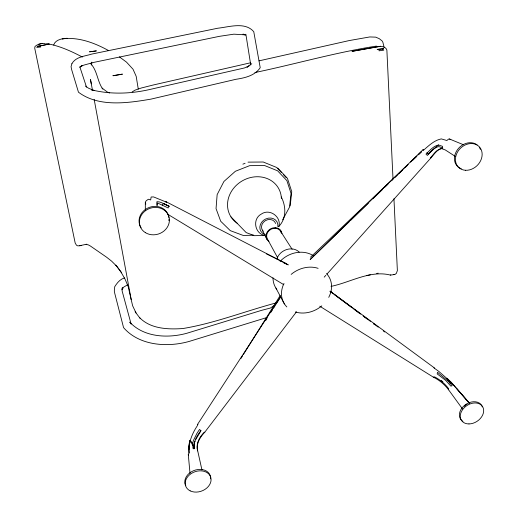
<?xml version="1.0" encoding="UTF-8"?>
<svg xmlns="http://www.w3.org/2000/svg" width="518" height="518" viewBox="0 0 518 518"><rect width="100%" height="100%" fill="white"/><g stroke="black" fill="none" stroke-linecap="round" stroke-linejoin="round"><path stroke-width="0.78" d="M165.423 201.619L166.556 202.208L153.587 196.924L151.126 197.002L150.68 199.935L148.381 199.236L146.18 200.796L145.325 202.285L145.811 204.105M462.529 408.967L448.594 389.801L448.62 388.662C444.904 383.67 440.06 379.726 434.537 376.864L433.333 377.143L319.736 306.19M194.023 448.879L194.47 442.56L195.085 441.116M190.015 473.342L188.287 454.532L189.051 452.965C188.254 442.845 192.061 433.611 197.565 425.369L197.533 424.404L280.717 296.484M91.531 64.996L91.809 62.115M278.852 226.735C281.747 217.003 269.748 208.074 261.292 214.089C252.117 218.881 254.72 233.67 264.685 235.412M193.777 448.769L194.47 442.56L193.195 447.96M290.171 205.989L291.757 191.673L287.445 178.36L277.777 168.104M189.051 452.965L188.921 449.637L189.989 440.313L192.728 443.44L193.11 448.646L194.645 448.355C193.097 441.692 196.905 435.716 200.854 430.652L199.521 429.454L196.982 433.288L193.35 440.578L192.728 443.44M423.413 149.883L422.999 149.696L423.29 150.421C428.658 145.778 434.097 140.32 441.31 138.902L446.853 140.507L448.633 139.051L449.501 138.999L463.37 144.71M379.273 49.488L379.008 50.822L383.793 50.168L382.582 49.042L377.143 49.411L383.709 48.543L382.582 49.042M122.041 289.018L122.365 287.561L122.093 290.857L131.132 324.106L129.765 322.125C143.862 337.438 168.136 338.507 187.102 333.184L261.616 310.334L270.325 308.068L273.75 305.834M195.7 439.678L201.023 430.639M53.652 45.021C55.18 40.313 60.315 39.09 64.627 38.351M282.66 219.807L289.51 207.135L291.032 193.402L286.888 180.64L277.616 170.817L264.536 165.514L249.67 165.656L235.373 171.27L223.925 181.475L217.146 194.626L216.045 208.612L220.7 221.251L230.29 230.646L243.285 235.47L253.723 235.185M240.896 358.508L242.605 355.762M243.46 354.396L280.257 295.422M265.695 320.525L266.997 318.479M270.895 312.328L272.63 309.596M273.498 308.236L275.233 305.503M276.094 304.137L280.432 297.306M162.296 205.173L163.429 203.483L169.237 206.319L163.429 203.483M121.872 289.75L123.815 287.024L127.59 284.809M204.824 432.161L204.15 432.336C199.262 437.283 195.681 443.848 197.636 450.9C195.953 443.693 200.019 437.205 204.824 432.161L296.523 311.765M326.903 274.139L430.97 157.848C434.382 154.124 437.354 148.925 442.825 148.206M37.71 46.257L36.707 47.41L40.734 47.008L40.352 45.966L37.71 46.257L49.236 44.03L40.352 45.966M464.445 406.377L465.922 404.713L467.145 404.416M324.203 277.149L325.822 275.343M310.185 259.473L422.999 149.696M310.224 259.492L349.113 221.834M350.854 220.144L368.272 203.283M372.915 198.782L382.2 189.789M385.101 186.979L388.001 184.168M391.485 180.795L392.65 179.675M394.969 177.421L397.293 175.175M398.452 174.048L402.518 170.118M405.419 167.308L407.161 165.618M412.38 160.561L416.446 156.624M418.771 154.377L421.671 151.567M310.502 257.226L408.203 164.342M410.541 162.115L416.977 155.996M418.149 154.888L421.658 151.547M331.015 286.389C350.453 282.401 370.221 269.872 390.494 275.103L390.779 274.838M278.567 226.664C286.577 218.764 286.176 206.462 281.287 196.969M251.787 63.675L246.995 67.204L249.016 65.993L244.36 67.981L148.88 89.692C130.024 93.913 110.308 94.516 91.472 89.828L93.389 90.326M79.889 67.301L82.258 65.372L80.4 66.654L83.935 65.087L94.082 62.328L219.444 36.325L233.851 34.175L244.956 34.829L242.981 34.136L245.636 35.088M390.494 275.103L394.794 274.475L396.315 273.472L397.371 270.584L393.952 198.711M438.506 144.943L432.29 149.987L428.256 154.157L426.903 152.635M132.142 91.913L135.159 90.1L141.272 88.015L153.037 85.049L250.434 62.814M45.338 43.441C41.751 43.214 37.769 43.926 35.062 46.432L34.7 48.064L75.175 242.994L76.45 245.169C77.292 246.866 83.858 244.826 79.772 245.687M265.216 234.842L263.74 235.431L254.48 235.684L246.192 232.595L230.976 216.887M242.877 164.154L245.079 163.293M124.488 277.939C120.008 279.208 117.087 282.945 114.718 286.719L114.303 291.012L114.743 293.311L123.562 327.629C139.329 345.81 167.476 347.597 189.323 341.381L267.1 317.463M81.203 245.377L86.791 244.198M275.926 302.978C244.846 311.26 214.679 323.284 182.854 328.541C167.968 329.558 150.401 328.988 139.433 317.45M254.875 72.552C295.461 64.109 335.483 52.422 376.456 46.083M259.052 60.846L349.177 40.579L369.768 36.946L375.738 37.147L379.267 38.688L382.103 40.935L382.854 42.217L384.149 47.397M376.657 273.504L378.172 273.174M38.675 44.276L42.528 43.434M367.91 275.298L366.375 275.628L370.331 274.812M380.465 46.277L352.136 51.321L380.465 46.277C383.022 46.646 386.098 47.248 386.875 50.123L393.026 179.332M67.159 38.241L62.244 38.902C78.043 36.694 94.457 42.806 108.152 50.356M248.012 162.14L263.248 162.011L276.651 167.456L281.41 172.5M197.533 424.404L198.038 424.43M393.751 274.411L394.794 274.475M46.49 43.577C59.136 45.662 71.108 51.114 82.368 57.051M430.97 157.848L430.477 157.75C433.741 154.325 436.454 149.307 441.576 148.608L445.266 149.935L455.361 156.442M433.916 367.877L438.921 371.503L451.139 382.174L469.677 403.477M86.137 244.418L88.364 244.904L90.417 246.037L106.682 257.271L111.661 261.189L116.764 266.291M109.602 92.962L107.388 92.087L102.085 88.092M94.03 90.495L88.559 88.215L85.431 86.066M266.42 253.872L286.007 263.455M283.327 262.62L287.665 264.756M166.013 201.69L288.481 264.899M449.501 138.999L450.77 139.692M433.333 377.143C439.368 380.108 444.573 384.427 448.594 389.801M167.605 214.167L283.819 284.719M119.405 56.889L126.515 62.141L133.035 69.237L136.176 76.295L138.267 89.064M330.044 291.161L434.518 368M330.037 291.343L333.288 293.758M334.583 294.723L351.45 307.291M353.399 308.741L359.239 313.092M363.131 315.986L367.022 318.887M373.51 323.724L374.812 324.689M330.329 291.388L352.972 308.294M354.267 309.259L360.735 314.089M363.973 316.504L370.441 321.335M373.679 323.744L378.205 327.13M383.385 330.989L384.68 331.96M441.168 380.387L442.903 381.831M448.614 381.52L437.561 372.312L437.166 373.866L445.681 380.406L450.854 386.13L452.195 385.729L448.614 381.52L447.034 378.276L453.839 385.314M283.521 174.741L286.163 177.544M456.151 387.963L447.034 378.276L450.291 383.56M456.746 388.513L469.321 403.017M456.986 389.083L469.619 403.47M121.62 272.798L115.915 265.158L120.752 271.633L124.974 278.988L128.147 286.435L132.614 305.73L136.059 312.989M135.127 311.765L140.326 318.635M90.443 63.384C97.455 70.506 97.17 81.242 102.765 89.077M280.497 231.151L292.12 249.281M277.797 258.042L267.495 239.115A7.621 6.592 -30.5 0 1 271.16 229.15A7.621 6.592 -30.5 0 1 281.041 232.323M193.033 445.92L189.989 440.313L188.694 445.726L188.921 449.637M275.913 288.086L284.408 303.904M262.361 230.154L266.958 239.445M188.287 454.532L188.533 455.154M79.804 66.777L86.532 87.16M197.455 449.753L201.975 470.066M91.304 83.851L90.488 79.539L92.476 90.197M94.159 99.404L131.203 299.637M245.869 34.259L250.757 65.003M145.325 202.285L145.325 210.263M168.998 219.133A15.151 13.5 -19.4 0 1 168.894 220.687M141.11 227.829A15.151 13.5 -19.4 0 1 149.275 207.407A15.151 13.5 -19.4 0 1 168.9 217.534M268.939 241.427A8.256 7.135 -30.5 0 1 270.215 229.047A8.256 7.135 -30.5 0 1 281.928 233.476M275.66 227.389A7.485 6.507 -30.5 0 1 275.116 228.665M263.15 231.157A7.485 6.507 -30.5 0 1 265.294 220.7A7.485 6.507 -30.5 0 1 275.66 223.491M237.127 223.2A27.752 24.488 -30.6 0 1 242.651 180.653A27.752 24.488 -30.6 0 1 281.391 198.446M326.56 273.621A26.075 21.775 -30.4 0 1 328.742 297.358M321.782 305.879A26.075 21.775 -30.4 0 1 295.351 311.985M286.842 306.934A26.075 21.775 -30.4 0 1 283.987 283.43M291.155 274.391A26.075 21.775 -30.4 0 1 318.117 268.337M264.976 234.505A9.35 8.133 -30.5 0 1 260.353 224.624A9.35 8.133 -30.5 0 1 271.037 218.078A9.35 8.133 -30.5 0 1 277.842 226.625M276.774 289.316A25.337 21.367 -30.4 0 1 273.012 277.816M280.108 261.35A25.337 21.367 -30.4 0 1 313.241 255.633M276.858 258.922A13.345 11.357 -30.5 0 1 286.745 249.508A13.345 11.357 -30.5 0 1 299.21 252.104M479.279 147.235A14.562 11.998 -45.2 0 1 480.38 149.385M461.285 168.745A14.562 11.998 -45.2 0 1 457.096 150.226A14.562 11.998 -45.2 0 1 477.143 144.936M462.924 421.387A12.594 9.376 -33.8 0 1 465.125 404.921A12.594 9.376 -33.8 0 1 482.349 406.857M185.807 485.767A13.267 10.218 -20.5 0 1 195.564 470.001A13.267 10.218 -20.5 0 1 210.625 478.885M157.019 202.914L157.051 205.568L157.148 203.399L158.145 203.257L168.175 207.964L168.68 206.177C164.873 204.629 161.15 201.554 156.915 201.664L157.019 202.914M71.885 63.746L71.057 66.634L71.607 69.49L78.458 92.185C98.621 107.414 127.681 103.082 150.926 99.132L235.923 79.299C244.787 77.94 254.934 75.719 260.217 67.69L253.762 31.689C245.027 21.555 229.202 27.001 217.813 28.218L91.88 54.053C84.946 56.248 75.783 56.643 71.885 63.746M430.846 151.793L427.376 155.419L425.971 154.092C429.746 150.621 433.281 145.946 438.61 144.988L442.547 146.348L442.637 147.928L438.96 146.613L436.959 147.073L434.065 148.808L430.846 151.793M96.277 50.913L89.62 51.8L96.277 50.913M122.326 74.158L113.021 75.725L122.326 74.158M145.403 232.66A15.184 13.526 -19.4 0 0 169.302 221.743A15.184 13.526 -19.4 0 0 148.485 208.929A15.184 13.526 -19.4 0 0 145.403 232.66M465.384 170.267A14.595 12.018 -45.2 0 0 481.682 150.991A14.595 12.018 -45.2 0 0 459.304 149.495A14.595 12.018 -45.2 0 0 465.384 170.267M468.978 423.931A12.613 9.389 -33.8 0 0 483.275 408.087A12.613 9.389 -33.8 0 0 463.662 408.307A12.613 9.389 -33.8 0 0 468.978 423.931M190.197 490.87A13.293 10.23 -20.5 0 0 210.968 481.08A13.293 10.23 -20.5 0 0 193.24 472.435A13.293 10.23 -20.5 0 0 190.197 490.87"/></g></svg>
